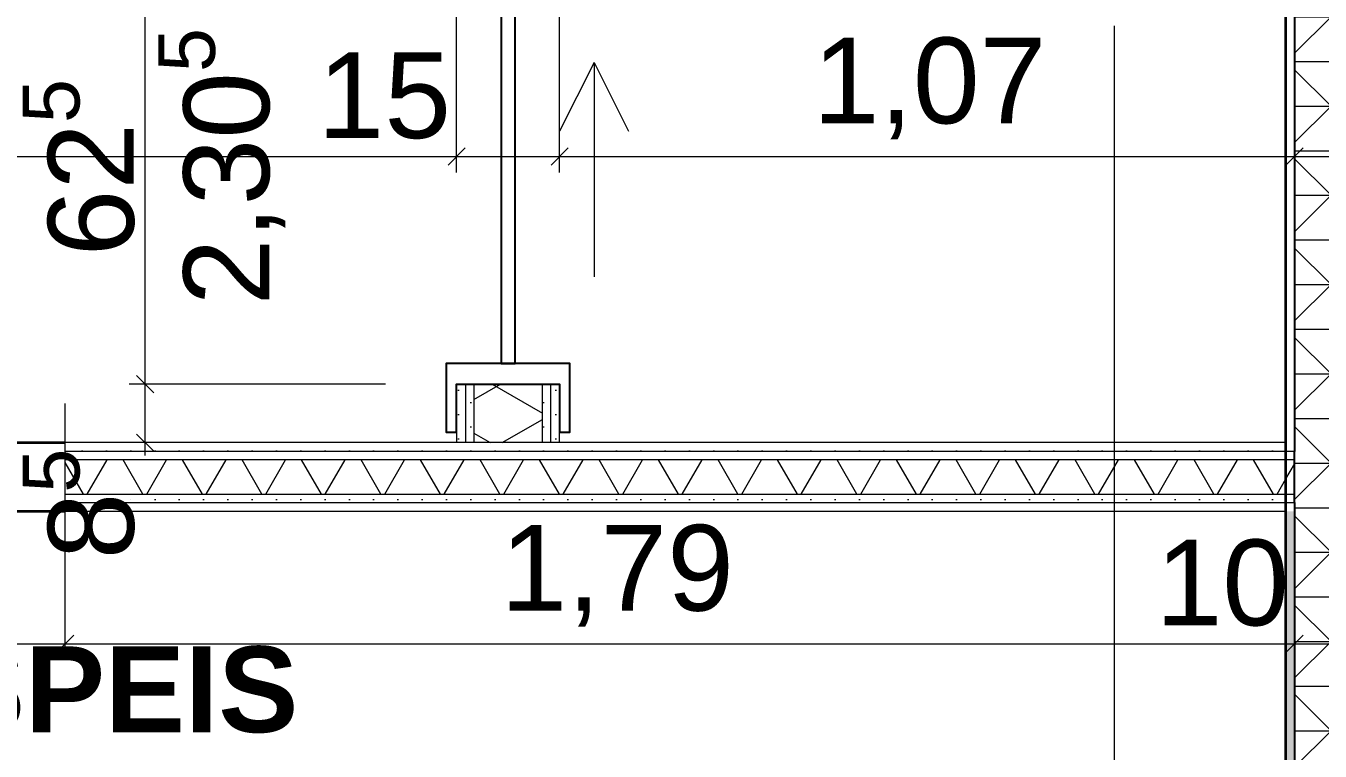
# Model space of a CAD drawing. Extents: x 0 to 42, y 0 to 29.7.
# Drawn here: x 16.822 to 18.706, y 11.083 to 12.139 of the extents above; entities that cross this region are included whole.
import ezdxf
from ezdxf.xclip import XClip

# ---------------------------------------------------------------- set-up
doc = ezdxf.new("R2010")
doc.units = 0
doc.header["$MEASUREMENT"] = 0
doc.header["$XCLIPFRAME"] = 0
for name, color, linetype in [('0_30 - Räume', 7, 'Continuous'), ('341 - Tragende Innenwände', 7, 'Continuous'), ('342 - Nichttragende Innenwände', 7, 'Continuous'), ('352 - Deckenbeläge.Fußbodenaufbauten', 7, 'Continuous'), ('5_00 - WP Ausbau - Bemaßung', 7, 'Continuous')]:
    doc.layers.add(name, color=color, linetype=linetype)
doc.styles.add('ERSTELLTER_STIL_1', font='arial.ttf')
doc.styles.add('ERSTELLTER_STIL_2', font='arial.ttf')
pattern_1 = [(45, (26.131676, 15.72738), (-0.01767767, 0.01767767), [0, -0.025])]
pattern_2 = [(60, (26.131676, 15.72738), (-0.0649519, 0.0375), []), (120, (26.131676, 15.72738), (0.0649519, 0.0375), [])]

# ---------------------------------------------------------------- blocks, each defined once
blk = doc.blocks.new('Zeichnung_1_1', base_point=(26.1317, 15.7274))
at = {"layer": '341 - Tragende Innenwände', "linetype": 'Continuous', "lineweight": 18, "true_color": 0x05000d}
h = blk.add_hatch(dxfattribs=at)
h.set_pattern_fill('Holz__Sperrholz_2__0001', color=178, style=0, pattern_type=2)
h.set_pattern_definition([(0, (26.131676, 15.72738), (0, 0.065), []), (45, (26.13168, 15.72738), (-0.13, 0.13), [0.091924, -0.091924]), (45, (26.19668, 15.72738), (-0.13, 0.13), [0.091924, -0.091924]), (45, (26.26168, 15.72738), (-0.13, 0.13), [0.091924, -0.091924]), (45, (26.32668, 15.72738), (-0.13, 0.13), [0.091924, -0.091924]), (315, (26.13168, 15.72738), (0.13, 0.13), [0.091924, -0.091924]), (315, (26.19668, 15.72738), (0.13, 0.13), [0.091924, -0.091924]), (315, (26.26168, 15.72738), (0.13, 0.13), [0.091924, -0.091924]), (315, (26.32668, 15.72738), (0.13, 0.13), [0.091924, -0.091924])])
h.paths.add_polyline_path([(18.6687, 12.9822), (18.6687, 8.5855), (18.7687, 8.5855), (18.7687, 12.9822)])
at = {"layer": '341 - Tragende Innenwände', "linetype": 'Continuous', "lineweight": 18, "true_color": 0x9f9f9f}
h = blk.add_hatch(dxfattribs=at)
h.set_pattern_fill('Gips_0001', color=253, style=0, pattern_type=2)
h.set_pattern_definition(pattern_1)
h.paths.add_polyline_path([(18.6562, 12.9697), (18.6562, 11.5322), (18.6687, 11.5322), (18.6687, 12.9697)])
h = blk.add_hatch(dxfattribs=at)
h.set_pattern_fill('Gips_0001', color=253, style=0, pattern_type=2)
h.set_pattern_definition(pattern_1)
h.paths.add_polyline_path([(18.6562, 11.5322), (18.6562, 11.5192), (18.6687, 11.5192), (18.6687, 11.5322)])
h = blk.add_hatch(dxfattribs=at)
h.set_pattern_fill('Gips_0001', color=253, style=0, pattern_type=2)
h.set_pattern_definition(pattern_1)
h.paths.add_polyline_path([(18.6562, 11.4452), (18.6562, 11.4322), (18.6687, 11.4322), (18.6687, 11.4452)])
h = blk.add_hatch(dxfattribs=at)
h.set_pattern_fill('Gips_0001', color=253, style=0, pattern_type=2)
h.set_pattern_definition(pattern_1)
h.paths.add_polyline_path([(18.6562, 11.4322), (18.6562, 8.5855), (18.6687, 8.5855), (18.6687, 11.4322)])
at = {"layer": '342 - Nichttragende Innenwände', "linetype": 'Continuous', "lineweight": 18, "true_color": 0x9f9f9f}
h = blk.add_hatch(dxfattribs=at)
h.set_pattern_fill('Gips_0001', color=253, style=0, pattern_type=2)
h.set_pattern_definition(pattern_1)
h.paths.add_polyline_path([(17.449, 11.5322), (17.462, 11.5322), (17.462, 11.6173), (17.449, 11.6173)])
h = blk.add_hatch(dxfattribs=at)
h.set_pattern_fill('Gips_0001', color=253, style=0, pattern_type=2)
h.set_pattern_definition(pattern_1)
h.paths.add_polyline_path([(17.462, 11.6173), (17.462, 11.5322), (17.474, 11.5322), (17.474, 11.6173)])
at = {"layer": '342 - Nichttragende Innenwände', "linetype": 'Continuous', "lineweight": 18, "true_color": 0xcdcd00}
h = blk.add_hatch(dxfattribs=at)
h.set_pattern_fill('Dämmung__weich_0001', color=52, style=0, pattern_type=2)
h.set_pattern_definition([(150, (26.131676, 15.72738), (0.0375, 0.0649519), []), (210, (26.131676, 15.72738), (-0.0375, 0.0649519), [])])
h.paths.add_polyline_path([(17.574, 11.6173), (17.474, 11.6173), (17.474, 11.5322), (17.574, 11.5322)])
at = {"layer": '342 - Nichttragende Innenwände', "linetype": 'Continuous', "lineweight": 18, "true_color": 0x9f9f9f}
h = blk.add_hatch(dxfattribs=at)
h.set_pattern_fill('Gips_0001', color=253, style=0, pattern_type=2)
h.set_pattern_definition(pattern_1)
h.paths.add_polyline_path([(17.586, 11.6173), (17.574, 11.6173), (17.574, 11.5322), (17.586, 11.5322)])
h = blk.add_hatch(dxfattribs=at)
h.set_pattern_fill('Gips_0001', color=253, style=0, pattern_type=2)
h.set_pattern_definition(pattern_1)
h.paths.add_polyline_path([(17.586, 11.6173), (17.586, 11.5322), (17.599, 11.5322), (17.599, 11.6173)])
h = blk.add_hatch(dxfattribs=at)
h.set_pattern_fill('Gips_0001', color=253, style=0, pattern_type=2)
h.set_pattern_definition(pattern_1)
h.paths.add_polyline_path([(18.6562, 11.5322), (16.8791, 11.5322), (16.8791, 11.5192), (18.6562, 11.5192)])
h = blk.add_hatch(dxfattribs=at)
h.set_pattern_fill('Gips_0001', color=253, style=0, pattern_type=2)
h.set_pattern_definition(pattern_1)
h.paths.add_polyline_path([(16.8791, 11.5072), (18.6562, 11.5072), (18.6562, 11.5192), (16.8791, 11.5192)])
h = blk.add_hatch(dxfattribs=at)
h.set_pattern_fill('Gips_0001', color=253, style=0, pattern_type=2)
h.set_pattern_definition(pattern_1)
h.paths.add_polyline_path([(18.6562, 11.5192), (18.6562, 11.5072), (18.6687, 11.5072), (18.6687, 11.5192)])
at = {"layer": '342 - Nichttragende Innenwände', "linetype": 'Continuous', "lineweight": 18, "true_color": 0xcdcd00}
h = blk.add_hatch(dxfattribs=at)
h.set_pattern_fill('Dämmung__weich_0001', color=52, style=0, pattern_type=2)
h.set_pattern_definition(pattern_2)
h.paths.add_polyline_path([(16.8791, 11.5072), (16.8791, 11.4822), (16.8791, 11.4572), (18.6562, 11.4572), (18.6562, 11.5072)])
h = blk.add_hatch(dxfattribs=at)
h.set_pattern_fill('Dämmung__weich_0001', color=52, style=0, pattern_type=2)
h.set_pattern_definition(pattern_2)
h.paths.add_polyline_path([(18.6562, 11.5072), (18.6562, 11.4572), (18.6687, 11.4572), (18.6687, 11.5072)])
at = {"layer": '342 - Nichttragende Innenwände', "linetype": 'Continuous', "lineweight": 18, "true_color": 0x9f9f9f}
h = blk.add_hatch(dxfattribs=at)
h.set_pattern_fill('Gips_0001', color=253, style=0, pattern_type=2)
h.set_pattern_definition(pattern_1)
h.paths.add_polyline_path([(18.6562, 11.4572), (16.8791, 11.4572), (16.8791, 11.4452), (18.6562, 11.4452)])
h = blk.add_hatch(dxfattribs=at)
h.set_pattern_fill('Gips_0001', color=253, style=0, pattern_type=2)
h.set_pattern_definition(pattern_1)
h.paths.add_polyline_path([(18.6562, 11.4572), (18.6562, 11.4452), (18.6687, 11.4452), (18.6687, 11.4572)])
h = blk.add_hatch(dxfattribs=at)
h.set_pattern_fill('Gips_0001', color=253, style=0, pattern_type=2)
h.set_pattern_definition(pattern_1)
h.paths.add_polyline_path([(16.8791, 11.4322), (18.6562, 11.4322), (18.6562, 11.4452), (16.8791, 11.4452)])
at = {"layer": '0_30 - Räume', "color": 178, "linetype": 'Continuous', "lineweight": 18, "ltscale": 20, "true_color": 0x05000d}
blk.add_line((18.4066, 10.1028), (18.4066, 12.1394), dxfattribs=at)
at = {"layer": '341 - Tragende Innenwände', "color": 178, "linetype": 'Continuous', "lineweight": 25, "ltscale": 20, "true_color": 0x05000d}
for p, q in [((18.6687, 12.9822), (18.6687, 11.5192)), ((18.6687, 11.5072), (18.6687, 11.5192)), ((18.6687, 11.5072), (18.6687, 11.5192)), ((18.6687, 11.4572), (18.6687, 11.5072)), ((18.6687, 11.4572), (18.6687, 11.5072)), ((18.6687, 11.4452), (18.6687, 11.4572)), ((18.6687, 11.4452), (18.6687, 11.4572)), ((18.6687, 11.4452), (18.6687, 8.5855))]:
    blk.add_line(p, q, dxfattribs=at)
at = {"layer": '341 - Tragende Innenwände', "color": 178, "linetype": 'Continuous', "lineweight": 18, "ltscale": 20, "true_color": 0x05000d}
for p, q in [((18.6687, 11.5192), (18.6562, 11.5192)), ((18.6687, 11.5192), (18.6562, 11.5192)), ((18.6687, 11.5072), (18.6562, 11.5072)), ((18.6562, 11.4572), (18.6687, 11.4572)), ((18.6562, 11.4452), (18.6687, 11.4452)), ((18.6562, 11.4452), (18.6687, 11.4452))]:
    blk.add_line(p, q, dxfattribs=at)
at = {"layer": '341 - Tragende Innenwände', "color": 178, "linetype": 'Continuous', "lineweight": 18, "ltscale": 20, "true_color": 0x05000d, "flags": 128}
for points in [[(18.6562, 12.9697), (18.6562, 11.5322)], [(18.6562, 11.4322), (18.6562, 8.5855)]]:
    blk.add_lwpolyline(points, dxfattribs=at)
at = {"layer": '342 - Nichttragende Innenwände', "color": 178, "linetype": 'Continuous', "lineweight": 18, "ltscale": 20, "true_color": 0x05000d}
for p, q in [((17.649, 12.0861), (17.599, 11.9861)), ((17.649, 12.0861), (17.649, 11.7736)), ((17.649, 12.0861), (17.699, 11.9861)), ((17.462, 11.6173), (17.449, 11.6173)), ((17.462, 11.6173), (17.449, 11.6173)), ((17.462, 11.6173), (17.449, 11.6173)), ((17.462, 11.6173), (17.462, 11.5322)), ((17.474, 11.6173), (17.462, 11.6173)), ((17.474, 11.6173), (17.462, 11.6173)), ((17.474, 11.6173), (17.462, 11.6173)), ((17.474, 11.6173), (17.474, 11.5322)), ((17.574, 11.6173), (17.474, 11.6173)), ((17.574, 11.6173), (17.474, 11.6173)), ((17.574, 11.6173), (17.474, 11.6173)), ((17.574, 11.5322), (17.574, 11.6173)), ((17.586, 11.6173), (17.574, 11.6173)), ((17.586, 11.6173), (17.574, 11.6173)), ((17.586, 11.6173), (17.574, 11.6173)), ((17.586, 11.5322), (17.586, 11.6173)), ((17.599, 11.6173), (17.586, 11.6173)), ((17.599, 11.6173), (17.586, 11.6173)), ((17.599, 11.6173), (17.586, 11.6173)), ((16.8791, 11.5192), (16.8791, 11.5322)), ((16.8791, 11.5192), (16.8791, 11.5322)), ((18.6562, 11.5192), (16.8791, 11.5192)), ((16.8791, 11.5072), (16.8791, 11.5192)), ((16.8791, 11.5072), (16.8791, 11.5192)), ((18.6562, 11.5072), (16.8791, 11.5072)), ((16.8791, 11.4572), (16.8791, 11.5072)), ((16.8791, 11.4572), (16.8791, 11.5072)), ((16.8791, 11.4572), (18.6562, 11.4572)), ((16.8791, 11.4452), (16.8791, 11.4572)), ((16.8791, 11.4452), (16.8791, 11.4572)), ((16.8791, 11.4452), (18.6562, 11.4452)), ((16.8791, 11.4322), (16.8791, 11.4452)), ((16.8791, 11.4322), (16.8791, 11.4452))]:
    blk.add_line(p, q, dxfattribs=at)
at = {"layer": '342 - Nichttragende Innenwände', "color": 178, "linetype": 'Continuous', "lineweight": 35, "ltscale": 20, "true_color": 0x05000d}
for p, q in [((15.4391, 11.5322), (16.8791, 11.5322)), ((15.4391, 11.4322), (16.8791, 11.4322))]:
    blk.add_line(p, q, dxfattribs=at)
at = {"layer": '342 - Nichttragende Innenwände', "color": 178, "linetype": 'Continuous', "lineweight": 25, "ltscale": 20, "true_color": 0x05000d, "flags": 128}
for points in [[(17.514, 12.2123), (17.514, 11.6473), (17.534, 11.6473), (17.534, 12.2123)], [(17.599, 11.5473), (17.614, 11.5473), (17.614, 11.6473), (17.434, 11.6473), (17.434, 11.5473), (17.449, 11.5473), (17.449, 11.6173), (17.599, 11.6173)]]:
    blk.add_lwpolyline(points, close=True, dxfattribs=at)
at = {"layer": '342 - Nichttragende Innenwände', "color": 178, "linetype": 'Continuous', "lineweight": 18, "ltscale": 20, "true_color": 0x05000d, "flags": 128}
for points in [[(17.449, 11.6173), (17.449, 11.5322)], [(17.599, 11.5322), (17.599, 11.6173)], [(18.6562, 11.5322), (16.8791, 11.5322)], [(17.462, 11.5322), (17.449, 11.5322)], [(17.474, 11.5322), (17.462, 11.5322)], [(17.574, 11.5322), (17.474, 11.5322)], [(17.586, 11.5322), (17.574, 11.5322)], [(17.599, 11.5322), (17.586, 11.5322)], [(16.8791, 11.4322), (18.6562, 11.4322)]]:
    blk.add_lwpolyline(points, dxfattribs=at)
at = {"layer": '352 - Deckenbeläge.Fußbodenaufbauten', "color": 178, "linetype": 'Continuous', "lineweight": 35, "ltscale": 20, "true_color": 0x05000d, "flags": 128}
blk.add_lwpolyline([(11.5978, 8.5535), (18.6562, 8.5535), (18.6562, 12.9697), (11.5978, 12.9697)], close=True, dxfattribs=at)
at = {"layer": '5_00 - WP Ausbau - Bemaßung', "color": 178, "linetype": 'Continuous', "lineweight": 18, "ltscale": 20, "true_color": 0x05000d}
for p, q in [((18.6687, 11.9709), (18.6687, 12.3444)), ((17.449, 11.9257), (17.449, 12.2991)), ((17.599, 11.9257), (17.599, 12.2991)), ((18.6687, 11.9257), (18.6687, 12.2991)), ((16.9957, 11.6173), (16.9957, 12.2423)), ((13.909, 11.9491), (17.449, 11.9491)), ((17.4615, 11.9616), (17.4365, 11.9366)), ((17.449, 11.9491), (17.599, 11.9491)), ((17.6115, 11.9616), (17.5865, 11.9366)), ((17.599, 11.9491), (18.6687, 11.9491)), ((18.6812, 11.9616), (18.6562, 11.9366)), ((18.6687, 11.9491), (18.9687, 11.9491)), ((16.9832, 11.6298), (17.0082, 11.6048)), ((17.3457, 11.6173), (16.9722, 11.6173)), ((16.9957, 11.5322), (16.9957, 11.6173)), ((16.8791, 11.2158), (16.8791, 11.5892)), ((18.6687, 11.2158), (18.6687, 11.5892)), ((17.3457, 11.5322), (16.9722, 11.5322)), ((16.9832, 11.5447), (17.0082, 11.5197)), ((16.9957, 11.5134), (16.9957, 11.5322)), ((16.8916, 11.2517), (16.8666, 11.2267)), ((18.6812, 11.2517), (18.6562, 11.2267)), ((15.4391, 11.2392), (16.8791, 11.2392)), ((16.8791, 11.2392), (18.6687, 11.2392)), ((18.6687, 11.2392), (18.7687, 11.2392))]:
    blk.add_line(p, q, dxfattribs=at)
at = {"layer": '0_30 - Räume', "color": 178, "linetype": 'Continuous', "lineweight": 18, "true_color": 0x05000d, "insert": (16.7043, 11.2354), "char_height": 0.125, "attachment_point": 1, "style": 'ERSTELLTER_STIL_2'}
blk.add_mtext('\\A1;{\\pqj;\\pt0;\\fArial|b1|i0|c0|p38;SPEIS}', dxfattribs=at)
at = {"layer": '5_00 - WP Ausbau - Bemaßung', "color": 178, "linetype": 'Continuous', "lineweight": 18, "true_color": 0x05000d, "char_height": 0.125, "attachment_point": 7, "rotation": 90, "style": 'ERSTELLTER_STIL_1'}
for s, insert in [('\\A1;{\\pql;\\fArial|b0|i0|c0|p38;2,30\\fArial|b0|i0|c0|p38;\\A1{\\H.66x;\\S5^  ;}}', (17.2128, 11.7322)), ('\\A1;{\\pql;\\fArial|b0|i0|c0|p38;62\\fArial|b0|i0|c0|p38;\\A1{\\H.66x;\\S5^  ;}}', (17.0156, 11.8036)), ('\\A1;{\\pql;\\fArial|b0|i0|c0|p38;8\\fArial|b0|i0|c0|p38;\\A1{\\H.66x;\\S5^  ;}}', (17.0156, 11.3622))]:
    blk.add_mtext(s, dxfattribs=dict(at, insert=insert))
at = {"layer": '5_00 - WP Ausbau - Bemaßung', "color": 178, "linetype": 'Continuous', "lineweight": 18, "true_color": 0x05000d, "char_height": 0.125, "attachment_point": 7, "style": 'ERSTELLTER_STIL_1'}
for s, insert, width in [('\\A1;{\\pql;\\fArial|b0|i0|c0|p38;1,07}', (17.9676, 11.9741), 0.332572), ('\\A1;{\\pql;\\fArial|b0|i0|c0|p38;15}', (17.2467, 11.9741), 0.189715), ('\\A1;{\\pql;\\fArial|b0|i0|c0|p38;1,79}', (17.5128, 11.2642), 0.332572), ('\\A1;{\\pql;\\fArial|b0|i0|c0|p38;10}', (18.4665, 11.2642), 0.189715)]:
    blk.add_mtext(s, dxfattribs=dict(at, insert=insert, width=width))

msp = doc.modelspace()

# ---------------------------------------------------------------- block references
at = {"color": 178, "linetype": 'Continuous', "lineweight": 25, "ltscale": 20, "true_color": 0x05000d}
ref = msp.add_blockref('Zeichnung_1_1', (26.1317, 15.7274), dxfattribs=at)
XClip(ref).set_block_clipping_path([(4.1980274282, 3.0257570699), (31.7992466844, 24.1343286538)])

doc.saveas('drawing.dxf')
